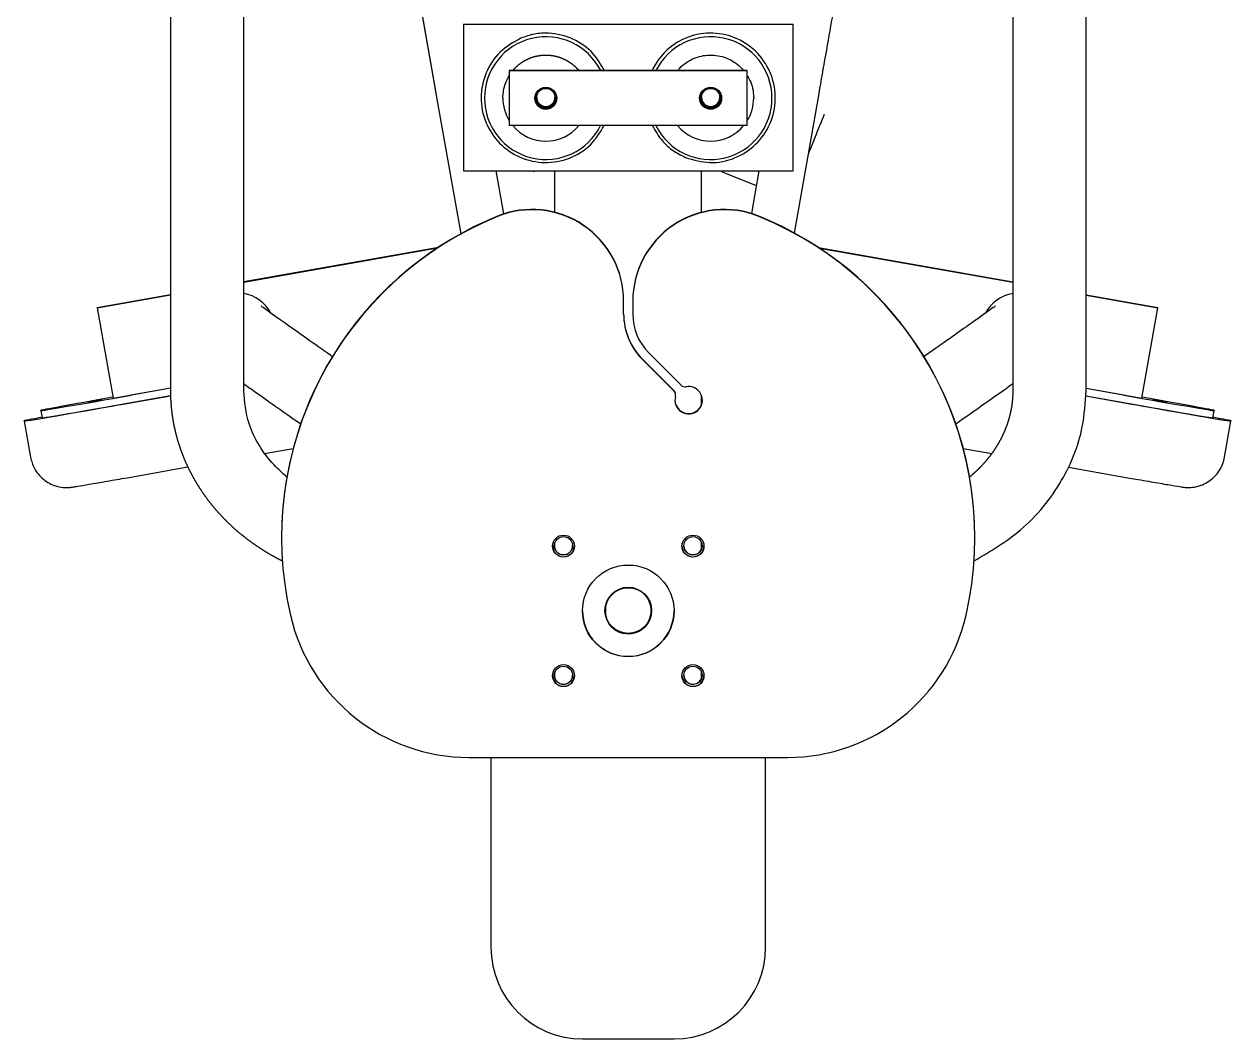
# Model space of a CAD drawing. Header units: millimetres. Extents: x -396 to 32754, y 354 to 22128.
# Drawn here: x 16641 to 17300, y 1093 to 1647 of the extents above; entities that cross this region are included whole.
import ezdxf

# ---------------------------------------------------------------- set-up
doc = ezdxf.new("R2010")
doc.units = ezdxf.units.MM
doc.layers.add('equipments', color=250, linetype='Continuous')
doc.layers.add('furniture', color=26, linetype='Continuous')

# ---------------------------------------------------------------- blocks, each defined once
blk = doc.blocks.new('Fit19')
at = {"layer": 'equipments'}
for p, q in [((-250, 1080), (-250, 353.88)), ((-210, 353.88), (-210, 1080)), ((210, 1080), (210, 353.88)), ((250, 353.88), (250, 1080)), ((-90, 554), (-90, 553.93)), ((-90, 554), (90, 554)), ((-90, 553.93), (-90, 473.93)), ((-90, 553.93), (90, 553.93)), ((90, 553.93), (90, 554)), ((90, 473.93), (90, 553.93)), ((-65, 528.61), (-65, 528.58)), ((65, 528.61), (-65, 528.61)), ((-65, 528.58), (-65, 498.58)), ((65, 528.58), (-65, 528.58)), ((65, 528.58), (65, 528.61)), ((65, 498.58), (65, 528.58)), ((-105.01, 516.13), (-91.5, 439.53)), ((90.77, 439.93), (104.2, 516.13)), ((65, 498.58), (-65, 498.58)), ((-90, 473.93), (90, 473.93)), ((-68.02, 450.37), (-72.18, 473.93)), ((-51.55, 473.93), (-51.34, 473.41)), ((-40, 451.25), (-40, 473.93)), ((40, 451.25), (40, 473.93)), ((51.34, 473.41), (51.55, 473.93)), ((51.34, 473.41), (69.88, 465.91)), ((71.37, 473.93), (67.26, 450.61)), ((-210, 413.46), (-103.66, 432.21)), ((-210, 413.21), (-104.16, 431.88)), ((103.95, 432.01), (210, 413.31)), ((104.45, 431.68), (210, 413.07)), ((-290.02, 399.35), (-250, 406.4)), ((-290.02, 399.11), (-250, 406.16)), ((-2.5, 402.67), (-2.5, 402.84)), ((-2.5, 395.68), (-2.5, 402.67)), ((2.5, 402.84), (2.5, 402.67)), ((2.5, 402.67), (2.5, 395.68)), ((250, 406.26), (289.21, 399.35)), ((250, 406.02), (289.21, 399.11)), ((-290.02, 399.35), (-290.02, 399.11)), ((-290.02, 399.11), (-281.33, 349.87)), ((280.53, 349.87), (289.21, 399.11)), ((289.21, 399.11), (289.21, 399.35)), ((7.75, 371.1), (25.02, 353.83)), ((25.02, 353.66), (7.75, 370.93)), ((11.29, 374.46), (28.89, 356.87)), ((-281.33, 349.87), (-250, 355.39)), ((-249.96, 351.09), (-280.64, 345.68)), ((-250, 355.2), (-271.49, 351.41)), ((-270.79, 347.47), (-249.96, 351.14)), ((25.9, 351.54), (25.9, 351.71)), ((40, 346.15), (40, 351.37)), ((279.83, 345.68), (249.95, 350.95)), ((249.96, 351), (269.99, 347.47)), ((250, 355.25), (280.53, 349.87)), ((270.68, 351.41), (250, 355.05)), ((-320.73, 342.97), (-320.73, 343.11)), ((-320.73, 342.97), (-320.03, 339.03)), ((319.23, 339.03), (319.92, 342.97)), ((319.92, 343.11), (319.92, 342.97)), ((-329.88, 337.24), (-329.88, 337.49)), ((-329.88, 337.24), (-326.41, 317.55)), ((325.6, 317.55), (329.08, 337.24)), ((329.08, 337.49), (329.08, 337.24)), ((-198.55, 319.64), (-182.94, 322.39)), ((182.98, 322.24), (198.46, 319.51)), ((-273.69, 306.39), (-240.49, 312.24)), ((240.43, 312.11), (272.89, 306.39)), ((-189.27, 273.85), (-189.27, 273.68)), ((-40, 267.42), (-40, 271.05)), ((40, 267.42), (40, 271.05)), ((189.27, 273.68), (189.27, 273.85)), ((-11.82, 238.53), (-11.82, 238.41)), ((-12.48, 234.39), (-12.48, 233.82)), ((12.47, 233.82), (12.47, 235.01)), ((-4, 221.82), (-4, 222.01)), ((4, 222.01), (4, 221.82)), ((-40, 196.72), (-40, 200.34)), ((40, 196.72), (40, 200.34)), ((-87, 153.68), (87, 153.68)), ((-75, 153.68), (-75, 50)), ((75, 50), (75, 153.68)), ((-25, 0), (25, 0))]:
    blk.add_line(p, q, dxfattribs=at)
for centre, start, end in [((25, 300), 72.07228, 72.54241), ((-25, 50), 180.00001, 270.00001), ((25, 50), 270.00001, 0.00001)]:
    blk.add_arc(centre, 50, start, end, dxfattribs=at)
for centre, major_axis, ratio, start_param, end_param in [((-45, 513.62), (33.5, 0), 0.999988, 0.463774, 3.141593), ((45, 513.62), (-33.5, 0), 0.999988, 0.465556, 5.819411), ((-45, 513.62), (33.5, 0), 0.999988, 3.141593, 5.81763), ((-45, 513.67), (23.5, 0), 0.999988, -3.140767, -2.588804), ((-45, 513.61), (-6, 0), 0.999988, 0.002021, 3.139572), ((-45, 513.93), (-5.5, 0), 0.999988, 0.029101, 1.570796), ((-45, 513.81), (5.5, 0), 0.999988, -3.123516, -0.018076), ((-45, 513.73), (-5.5, 0), 0.999988, 0.011022, 3.130571), ((-45, 514), (-5, 0), 0.999988, 0.007274, 3.134318), ((-45, 513.93), (-5.5, 0), 0.999988, 1.570796, 3.112492), ((45, 513.61), (-6, 0), 0.999988, 0.002021, 3.139572), ((45, 513.93), (-5.5, 0), 0.999988, 0.029101, 1.570796), ((45, 513.81), (5.5, 0), 0.999988, -3.123516, -1.570796), ((45, 513.73), (-5.5, 0), 0.999988, 0.011022, 1.570796), ((45, 514), (-5, 0), 0.999988, 0.007274, 3.134318), ((45, 513.93), (-5.5, 0), 0.999988, 1.570796, 3.112492), ((45, 513.81), (5.5, 0), 0.999988, -1.570796, -0.018076), ((45, 513.73), (-5.5, 0), 0.999988, 1.570796, 3.130571), ((45, 513.67), (-23.5, 0), 0.999988, 2.588804, 3.140767), ((-45, 513.67), (23.5, 0), 0.999988, -2.444473, -0.69712), ((45, 513.67), (-23.5, 0), 0.999988, 0.69712, 2.444473), ((-52.5, 402.84), (-50, 0), 0.999988, -3.141593, -1.184276), ((-52.5, 402.67), (50, 0), 0.999988, 0, 1.957317), ((52.5, 402.84), (-50, 0), 0.999988, -1.957317, 0), ((52.5, 402.67), (50, 0), 0.999988, 1.184276, 3.141593), ((0, 273.68), (-189.27, 0), 0.999988, -1.184276, 0.225959), ((0, 273.85), (-189.27, 0), 0.999988, -1.184276, 0), ((0, 273.85), (-189.27, 0), 0.999988, 3.141593, 4.325869), ((0, 273.68), (-189.27, 0), 0.999988, 2.915633, 4.325869), ((-212.98, 387.16), (-20, 0), 0.999988, -2.66993, -1.72033), ((212.98, 387.16), (-20, 0), 0.999988, -1.421263, -0.471663), ((32.5, 395.85), (-35, 0), 0.999988, 0, 0.785398), ((32.5, 395.68), (35, 0), 0.999988, -3.141593, -2.356194), ((32.5, 395.68), (-30, 0), 0.999988, 0, 0.785398), ((33, 348.68), (7.5, 0), 0.999988, 2.865504, 8.044941), ((31.01, 358.99), (3, 0), 0.999988, -2.356194, -1.379837), ((-271.49, 351.65), (-49.24, -8.68), 0.004776, -0.000842, 1.569954), ((-271.49, 351.8), (-49.24, -8.68), 0.004776, -1.368751, -0.000842), ((22.9, 351.71), (-3, 0), 0.999988, -3.141593, -2.356194), ((22.9, 351.54), (3, 0), 0.999988, -0.276088, 0.785398), ((270.68, 351.65), (49.24, -8.68), 0.004776, -1.569954, 0.000842), ((270.68, 351.8), (49.24, -8.68), 0.004776, 0.000842, 1.368751), ((-280.64, 345.93), (-49.24, -8.68), 0.004776, -0.000842, 1.569954), ((-270.79, 347.71), (-49.24, -8.68), 0.004776, 0, 1.569954), ((-291.18, 348.42), (-3.94, -0.69), 0.004776, 1.597874, 7.881059), ((-291.18, 348.08), (-3.94, -0.69), 0.004776, 1.597874, 7.881059), ((33, 348.85), (-7.5, 0), 0.999988, 0.011316, 3.130277), ((269.99, 347.71), (49.24, -8.68), 0.004776, -1.569954, 0), ((279.83, 345.93), (49.24, -8.68), 0.004776, -1.569954, 0.000842), ((290.38, 348.42), (3.94, -0.69), 0.004776, 1.543719, 7.826904), ((290.38, 348.08), (3.94, -0.69), 0.004776, 1.543719, 7.826904), ((-280.64, 346.17), (-49.24, -8.68), 0.004776, -0.642378, -0.000842), ((279.83, 346.17), (49.24, -8.68), 0.004776, 0.000842, 0.642378), ((-35.35, 269.2), (-6, 0), 0.999988, 0.014145, 3.127448), ((-35.36, 269.28), (-5, 0), 0.999988, 0.007274, 3.134318), ((35.35, 269.2), (-6, 0), 0.999988, 0.014145, 1.570796), ((35.36, 269.28), (-5, 0), 0.999988, 0.007274, 2.356194), ((35.35, 269.2), (-6, 0), 0.999988, 1.570796, 3.127448), ((35.36, 269.28), (-5, 0), 0.999988, 2.356194, 3.134318), ((0, 234.38), (12.52, 0), 0.999988, 2.720912, 3.254161), ((0, 234.38), (12.52, 0), 0.999988, -0.112569, 0.420681), ((-87, 253.68), (-100, 0), 0.999988, 0.225959, 1.570796), ((0, 233.85), (-25, 0), 0.999988, 0.003395, 3.138198), ((0, 233.92), (-12.75, 0), 0.999988, 0.002853, 2.356194), ((0, 234.67), (-12.52, 0), 0.999988, 0.011616, 0.092956), ((0, 233.92), (-12.75, 0), 0.999988, 2.356194, 3.13874), ((0, 235.01), (-12.47, 0), 0.999988, 3.141593, 3.195019), ((0, 234.67), (-12.52, 0), 0.999988, 3.048637, 3.129977), ((87, 253.68), (-100, 0), 0.999988, 1.570796, 2.915633), ((-35.35, 198.5), (-6, 0), 0.999988, 0.014145, 3.127448), ((-35.36, 198.57), (-5, 0), 0.999988, 0.007274, 3.134318), ((35.35, 198.5), (-6, 0), 0.999988, 0.014145, 3.127448), ((35.36, 198.57), (-5, 0), 0.999988, 0.007274, 0.785398), ((35.36, 198.57), (-5, 0), 0.999988, 0.785398, 3.134318)]:
    blk.add_ellipse(centre, major_axis=major_axis, ratio=ratio, start_param=start_param, end_param=end_param, dxfattribs=at)
for centre, major_axis in [((-45, 513.58), (6, 0)), ((-45, 513.61), (5.5, 0)), ((-45, 513.93), (5, 0)), ((45, 513.58), (6, 0)), ((45, 513.61), (5.5, 0)), ((45, 513.93), (5, 0)), ((-35.35, 269.03), (6, 0)), ((-35.36, 269.2), (5, 0)), ((35.35, 269.03), (6, 0)), ((35.36, 269.2), (5, 0)), ((0, 233.68), (25, 0)), ((0, 233.85), (12.75, 0)), ((0, 233.82), (12.47, 0)), ((-35.35, 198.33), (6, 0)), ((35.35, 198.33), (6, 0)), ((-35.36, 198.49), (5, 0)), ((35.36, 198.49), (5, 0))]:
    blk.add_ellipse(centre, major_axis=major_axis, ratio=0.999988, dxfattribs=at)
for points, knots in [([(-115.73, 577.2), (-115.72, 577.17), (-115.71, 577.11), (-115.7, 577.01), (-115.68, 576.9), (-115.66, 576.79), (-115.64, 576.67), (-115.62, 576.54), (-115.59, 576.41), (-115.57, 576.28), (-115.55, 576.14), (-115.52, 576), (-115.5, 575.86), (-115.47, 575.71), (-115.45, 575.56), (-115.42, 575.4), (-115.39, 575.25), (-115.36, 575.09), (-115.34, 574.92), (-115.31, 574.76), (-115.28, 574.59), (-115.25, 574.42), (-115.22, 574.25), (-115.19, 574.07), (-115.16, 573.89), (-115.13, 573.71), (-115.09, 573.53), (-115.06, 573.35), (-115.03, 573.16), (-115, 572.97), (-114.96, 572.79), (-114.93, 572.6), (-114.9, 572.41), (-114.86, 572.21), (-114.83, 572.02), (-114.8, 571.83), (-114.76, 571.63), (-114.73, 571.44), (-114.69, 571.24), (-114.66, 571.04), (-114.63, 570.85), (-114.59, 570.65), (-114.56, 570.45), (-114.52, 570.26), (-114.49, 570.06), (-114.45, 569.87), (-114.42, 569.67), (-114.39, 569.47), (-114.35, 569.28), (-114.32, 569.09), (-114.28, 568.89), (-114.25, 568.7), (-114.22, 568.51), (-114.18, 568.32), (-114.15, 568.13), (-114.12, 567.95), (-114.09, 567.76), (-114.05, 567.58), (-114.02, 567.39), (-113.99, 567.21), (-113.96, 567.03), (-113.93, 566.85), (-113.9, 566.67), (-113.86, 566.49), (-113.83, 566.3), (-113.8, 566.12), (-113.77, 565.93), (-113.73, 565.74), (-113.7, 565.56), (-113.67, 565.36), (-113.63, 565.17), (-113.6, 564.98), (-113.56, 564.79), (-113.53, 564.59), (-113.5, 564.39), (-113.46, 564.2), (-113.43, 564), (-113.39, 563.8), (-113.36, 563.6), (-113.32, 563.39), (-113.28, 563.19), (-113.25, 562.98), (-113.21, 562.78), (-113.18, 562.57), (-113.14, 562.36), (-113.1, 562.15), (-113.07, 561.94), (-113.03, 561.73), (-112.99, 561.51), (-112.95, 561.3), (-112.92, 561.08), (-112.88, 560.87), (-112.84, 560.65), (-112.8, 560.43), (-112.76, 560.21), (-112.72, 559.99), (-112.68, 559.77), (-112.65, 559.54), (-112.61, 559.32), (-112.57, 559.09), (-112.53, 558.87), (-112.49, 558.64), (-112.45, 558.41), (-112.41, 558.18), (-112.37, 557.95), (-112.32, 557.72), (-112.28, 557.48), (-112.24, 557.25), (-112.2, 557.01), (-112.16, 556.77), (-112.12, 556.54), (-112.08, 556.3), (-112.03, 556.06), (-111.99, 555.82), (-111.95, 555.58), (-111.91, 555.33), (-111.86, 555.09), (-111.82, 554.84), (-111.78, 554.6), (-111.73, 554.35), (-111.69, 554.1), (-111.65, 553.85), (-111.6, 553.6), (-111.56, 553.35), (-111.51, 553.1), (-111.47, 552.85), (-111.42, 552.59), (-111.38, 552.34), (-111.34, 552.08), (-111.29, 551.82), (-111.24, 551.57), (-111.2, 551.31), (-111.15, 551.05), (-111.11, 550.79), (-111.06, 550.52), (-111.02, 550.26), (-110.97, 550), (-110.92, 549.73), (-110.88, 549.47), (-110.83, 549.2), (-110.78, 548.93), (-110.73, 548.67), (-110.69, 548.4), (-110.64, 548.13), (-110.59, 547.86), (-110.55, 547.59), (-110.5, 547.32), (-110.45, 547.04), (-110.4, 546.77), (-110.35, 546.5), (-110.3, 546.22), (-110.26, 545.95), (-110.21, 545.67), (-110.16, 545.39), (-110.11, 545.11), (-110.06, 544.84), (-110.01, 544.56), (-109.96, 544.28), (-109.91, 544), (-109.86, 543.72), (-109.81, 543.43), (-109.77, 543.15), (-109.72, 542.87), (-109.67, 542.59), (-109.62, 542.3), (-109.57, 542.02), (-109.52, 541.73), (-109.46, 541.44), (-109.41, 541.16), (-109.36, 540.87), (-109.31, 540.58), (-109.26, 540.29), (-109.21, 540), (-109.16, 539.71), (-109.11, 539.42), (-109.06, 539.13), (-109.01, 538.84), (-108.95, 538.55), (-108.9, 538.25), (-108.85, 537.96), (-108.8, 537.67), (-108.75, 537.37), (-108.7, 537.08), (-108.64, 536.78), (-108.59, 536.48), (-108.54, 536.19), (-108.49, 535.89), (-108.43, 535.59), (-108.38, 535.29), (-108.33, 534.99), (-108.28, 534.69), (-108.22, 534.39), (-108.17, 534.09), (-108.12, 533.79), (-108.07, 533.49), (-108.01, 533.19), (-107.96, 532.89), (-107.91, 532.58), (-107.85, 532.28), (-107.8, 531.98), (-107.74, 531.67), (-107.69, 531.37), (-107.64, 531.06), (-107.58, 530.76), (-107.53, 530.45), (-107.48, 530.15), (-107.42, 529.84), (-107.37, 529.53), (-107.31, 529.22), (-107.26, 528.92), (-107.2, 528.61), (-107.15, 528.3), (-107.1, 527.99), (-107.04, 527.68), (-106.99, 527.37), (-106.93, 527.06), (-106.88, 526.75), (-106.82, 526.44), (-106.77, 526.13), (-106.71, 525.82), (-106.66, 525.51), (-106.6, 525.2), (-106.55, 524.88), (-106.49, 524.57), (-106.44, 524.26), (-106.38, 523.95), (-106.33, 523.64), (-106.27, 523.33), (-106.22, 523.01), (-106.16, 522.7), (-106.11, 522.39), (-106.05, 522.08), (-106, 521.76), (-105.94, 521.45), (-105.89, 521.14), (-105.83, 520.83), (-105.78, 520.51), (-105.72, 520.2), (-105.67, 519.89), (-105.61, 519.57), (-105.56, 519.26), (-105.5, 518.95), (-105.45, 518.63), (-105.39, 518.32), (-105.34, 518.01), (-105.28, 517.69), (-105.23, 517.38), (-105.17, 517.07), (-105.12, 516.75), (-105.06, 516.44), (-105.02, 516.23), (-105.01, 516.13)], [0, 0, 0, 0, 0.541875, 1.098049, 1.668299, 2.252415, 2.841828, 3.426547, 4.00657, 4.581916, 5.152597, 5.718628, 6.280019, 6.83678, 7.388917, 7.936437, 8.479343, 9.017636, 9.551317, 10.080384, 10.604833, 11.124658, 11.639853, 12.150408, 12.656312, 13.157553, 13.654117, 14.145987, 14.633146, 15.115575, 15.593253, 16.066156, 16.534261, 16.997542, 17.455972, 17.909521, 18.35816, 18.801856, 19.240575, 19.674283, 20.102944, 20.52652, 20.944971, 21.358257, 21.766336, 22.169164, 22.566698, 22.958891, 23.345697, 23.727066, 24.102949, 24.473295, 24.838053, 25.197169, 25.550589, 25.898257, 26.240116, 26.57611, 26.906179, 27.230264, 27.550657, 27.870929, 28.19112, 28.511231, 28.831266, 29.151226, 29.471114, 29.790932, 30.110682, 30.430367, 30.749988, 31.069548, 31.389049, 31.708494, 32.027883, 32.34722, 32.666507, 32.985746, 33.304938, 33.624087, 33.943194, 34.262261, 34.581291, 34.900285, 35.219246, 35.538175, 35.857076, 36.17595, 36.494798, 36.813624, 37.132429, 37.451215, 37.769985, 38.08874, 38.407483, 38.726215, 39.044939, 39.363657, 39.68237, 40.001082, 40.319793, 40.638506, 40.957224, 41.275947, 41.594679, 41.913421, 42.232175, 42.550944, 42.86973, 43.188534, 43.507358, 43.826206, 44.145078, 44.463977, 44.782906, 45.101865, 45.420858, 45.739886, 46.058952, 46.378058, 46.697205, 47.016396, 47.335634, 47.654919, 47.974256, 48.293644, 48.613088, 48.932588, 49.252148, 49.571769, 49.891453, 50.211204, 50.531022, 50.850911, 51.170872, 51.490909, 51.811001, 52.131031, 52.45098, 52.770851, 53.090646, 53.410368, 53.730018, 54.049598, 54.369112, 54.688561, 55.007947, 55.327272, 55.646539, 55.96575, 56.284907, 56.604012, 56.923067, 57.242074, 57.561036, 57.879955, 58.198831, 58.517669, 58.836469, 59.155234, 59.473967, 59.792668, 60.11134, 60.429985, 60.748605, 61.067203, 61.38578, 61.704338, 62.022879, 62.341406, 62.65992, 62.978424, 63.296919, 63.615408, 63.933892, 64.252373, 64.570854, 64.889337, 65.207823, 65.526315, 65.844815, 66.163324, 66.481845, 66.80038, 67.118931, 67.437499, 67.756088, 68.074698, 68.393332, 68.711992, 69.030681, 69.349399, 69.66815, 69.986934, 70.305756, 70.624615, 70.943516, 71.262458, 71.581446, 71.90048, 72.219563, 72.538698, 72.857885, 73.177128, 73.496428, 73.815788, 74.13521, 74.454695, 74.774247, 75.093867, 75.413558, 75.733322, 76.053158, 76.372967, 76.692696, 77.012345, 77.331919, 77.651417, 77.970844, 78.290201, 78.609491, 78.928714, 79.247875, 79.566974, 79.886014, 80.204998, 80.523926, 80.842802, 81.161628, 81.480404, 81.799135, 82.117821, 82.436465, 82.755068, 83.073634, 83.392163, 83.710658, 84.02912, 84.347552, 84.665955, 84.984332, 85.302683, 85.621012, 85.939317, 86.257602, 86.575867, 86.894111, 87.212334, 87.530531, 87.848642, 88.166812, 88.166812, 88.166812, 88.166812]), ([(104.2, 516.13), (105.45, 523.23), (108.11, 538.31), (111.65, 558.46), (114.07, 572.27), (114.67, 575.74), (114.93, 577.2)], [0, 0, 0, 0, 21.492652, 45.68768, 69.89385, 87.694233, 87.694233, 87.694233, 87.694233]), ([(-12.96, 528.61), (-14.83, 531.82), (-19, 539), (-29.86, 546.63), (-41.48, 549.44), (-51.32, 548.87), (-56.23, 547.17), (-58.69, 546.31)], [0, 0, 0, 0, 11.053639, 24.738146, 38.408229, 46.184752, 53.958512, 53.958512, 53.958512, 53.958512]), ([(31.31, 481.22), (35.74, 479.92), (44.59, 477.33), (58.47, 480.21), (70.18, 487.74), (78.17, 499.26), (81.2, 512.93), (78.81, 526.74), (71.34, 538.62), (59.91, 546.77), (46.26, 549.96), (32.43, 547.72), (20.5, 540.44), (14.93, 532.83), (12.99, 528.66), (12.96, 528.61)], [0, 0, 0, 0, 13.667955, 27.320106, 40.963909, 54.612244, 68.275334, 81.954929, 95.643376, 109.327904, 122.997896, 136.651143, 150.295214, 163.942392, 164.114776, 164.114776, 164.114776, 164.114776]), ([(-58.69, 546.31), (-62.71, 544.06), (-70.74, 539.55), (-78.4, 527.63), (-81.22, 513.98), (-78.57, 500.19), (-70.89, 488.45), (-59.33, 480.51), (-45.61, 477.55), (-31.89, 480.06), (-20.06, 487.3), (-15.39, 494.9), (-13.12, 498.58)], [0, 0, 0, 0, 13.643076, 27.291722, 40.955533, 54.635714, 68.324229, 82.008226, 95.677347, 109.329821, 122.973492, 135.803534, 135.803534, 135.803534, 135.803534]), ([(-63.11, 528.61), (-63.07, 528.65), (-63, 528.73), (-62.9, 528.86), (-62.79, 528.99), (-62.68, 529.11), (-62.57, 529.24), (-62.46, 529.36), (-62.35, 529.49), (-62.23, 529.61), (-62.12, 529.73), (-62.01, 529.85), (-61.89, 529.97), (-61.77, 530.09), (-61.66, 530.21), (-61.54, 530.32), (-61.42, 530.44), (-61.3, 530.56), (-61.18, 530.67), (-61.06, 530.79), (-60.94, 530.9), (-60.82, 531.01), (-60.69, 531.12), (-60.57, 531.23), (-60.44, 531.34), (-60.32, 531.45), (-60.19, 531.56), (-60.06, 531.67), (-59.94, 531.77), (-59.81, 531.88), (-59.68, 531.98), (-59.55, 532.09), (-59.42, 532.19), (-59.29, 532.29), (-59.15, 532.39), (-59.02, 532.49), (-58.89, 532.59), (-58.75, 532.69), (-58.62, 532.78), (-58.48, 532.88), (-58.34, 532.98), (-58.21, 533.07), (-58.07, 533.16), (-57.93, 533.25), (-57.79, 533.35), (-57.65, 533.44), (-57.51, 533.52), (-57.37, 533.61), (-57.23, 533.7), (-57.08, 533.79), (-56.94, 533.87), (-56.8, 533.95), (-56.65, 534.04), (-56.51, 534.12), (-56.36, 534.2), (-56.22, 534.28), (-56.07, 534.36), (-55.93, 534.44), (-55.78, 534.51), (-55.63, 534.59), (-55.48, 534.66), (-55.33, 534.74), (-55.18, 534.81), (-55.03, 534.88), (-54.88, 534.95), (-54.73, 535.02), (-54.58, 535.09), (-54.43, 535.16), (-54.27, 535.22), (-54.12, 535.29), (-53.97, 535.35), (-53.81, 535.42), (-53.66, 535.48), (-53.5, 535.54), (-53.35, 535.6), (-53.19, 535.66), (-53.04, 535.71), (-52.88, 535.77), (-52.72, 535.83), (-52.57, 535.88), (-52.41, 535.93), (-52.25, 535.98), (-52.09, 536.03), (-51.94, 536.08), (-51.78, 536.13), (-51.62, 536.18), (-51.46, 536.23), (-51.3, 536.27), (-51.14, 536.31), (-50.98, 536.36), (-50.82, 536.4), (-50.66, 536.44), (-50.5, 536.48), (-50.34, 536.52), (-50.17, 536.55), (-50.01, 536.59), (-49.85, 536.62), (-49.69, 536.66), (-49.52, 536.69), (-49.36, 536.72), (-49.2, 536.75), (-49.04, 536.78), (-48.87, 536.81), (-48.71, 536.84), (-48.55, 536.86), (-48.38, 536.89), (-48.22, 536.91), (-48.05, 536.93), (-47.89, 536.95), (-47.72, 536.97), (-47.56, 536.99), (-47.39, 537.01), (-47.23, 537.02), (-47.06, 537.04), (-46.9, 537.05), (-46.73, 537.07), (-46.57, 537.08), (-46.4, 537.09), (-46.24, 537.1), (-46.07, 537.11), (-45.9, 537.11), (-45.74, 537.12), (-45.57, 537.12), (-45.41, 537.13), (-45.24, 537.13), (-45.07, 537.13), (-44.91, 537.13), (-44.74, 537.13), (-44.57, 537.13), (-44.41, 537.12), (-44.24, 537.12), (-44.07, 537.11), (-43.91, 537.11), (-43.74, 537.1), (-43.58, 537.09), (-43.41, 537.08), (-43.25, 537.07), (-43.08, 537.05), (-42.91, 537.04), (-42.75, 537.02), (-42.58, 537.01), (-42.42, 536.99), (-42.25, 536.97), (-42.09, 536.95), (-41.93, 536.93), (-41.76, 536.91), (-41.6, 536.88), (-41.43, 536.86), (-41.27, 536.83), (-41.11, 536.81), (-40.94, 536.78), (-40.78, 536.75), (-40.62, 536.72), (-40.45, 536.69), (-40.29, 536.65), (-40.13, 536.62), (-39.97, 536.59), (-39.81, 536.55), (-39.64, 536.51), (-39.48, 536.47), (-39.32, 536.43), (-39.16, 536.39), (-39, 536.35), (-38.84, 536.31), (-38.68, 536.27), (-38.52, 536.22), (-38.36, 536.17), (-38.2, 536.13), (-38.04, 536.08), (-37.89, 536.03), (-37.73, 535.98), (-37.57, 535.93), (-37.41, 535.87), (-37.26, 535.82), (-37.1, 535.76), (-36.94, 535.71), (-36.79, 535.65), (-36.63, 535.59), (-36.48, 535.53), (-36.32, 535.47), (-36.17, 535.41), (-36.01, 535.34), (-35.86, 535.28), (-35.71, 535.21), (-35.55, 535.15), (-35.4, 535.08), (-35.25, 535.01), (-35.1, 534.94), (-34.95, 534.87), (-34.8, 534.8), (-34.65, 534.73), (-34.5, 534.65), (-34.35, 534.58), (-34.2, 534.5), (-34.06, 534.43), (-33.91, 534.35), (-33.77, 534.27), (-33.62, 534.19), (-33.47, 534.11), (-33.33, 534.03), (-33.19, 533.95), (-33.04, 533.86), (-32.9, 533.78), (-32.76, 533.69), (-32.62, 533.6), (-32.48, 533.52), (-32.34, 533.43), (-32.2, 533.34), (-32.06, 533.25), (-31.92, 533.16), (-31.79, 533.06), (-31.65, 532.97), (-31.51, 532.87), (-31.38, 532.78), (-31.24, 532.68), (-31.11, 532.58), (-30.97, 532.49), (-30.84, 532.39), (-30.71, 532.29), (-30.58, 532.19), (-30.45, 532.08), (-30.32, 531.98), (-30.19, 531.88), (-30.06, 531.77), (-29.93, 531.66), (-29.81, 531.56), (-29.68, 531.45), (-29.55, 531.34), (-29.43, 531.23), (-29.31, 531.12), (-29.18, 531.01), (-29.06, 530.9), (-28.94, 530.78), (-28.82, 530.67), (-28.7, 530.56), (-28.58, 530.44), (-28.46, 530.32), (-28.34, 530.21), (-28.22, 530.09), (-28.11, 529.97), (-27.99, 529.85), (-27.88, 529.73), (-27.76, 529.61), (-27.65, 529.48), (-27.54, 529.36), (-27.43, 529.24), (-27.32, 529.11), (-27.21, 528.99), (-27.1, 528.86), (-27, 528.73), (-26.93, 528.65), (-26.89, 528.61)], [0, 0, 0, 0, 0.166086, 0.332087, 0.498285, 0.664556, 0.830892, 0.99729, 1.163745, 1.330192, 1.496612, 1.663006, 1.829376, 1.995725, 2.162052, 2.328362, 2.494655, 2.660933, 2.827199, 2.993455, 3.159702, 3.325942, 3.492178, 3.658412, 3.824645, 3.99088, 4.157119, 4.323364, 4.489616, 4.655878, 4.822153, 4.988441, 5.154745, 5.321068, 5.487411, 5.653776, 5.820165, 5.986581, 6.153026, 6.319501, 6.485969, 6.652407, 6.818817, 6.9852, 7.15156, 7.317898, 7.484216, 7.650517, 7.816803, 7.983074, 8.149335, 8.315586, 8.481831, 8.64807, 8.814306, 8.98054, 9.146777, 9.313016, 9.47926, 9.645512, 9.811773, 9.978045, 10.144331, 10.310633, 10.476952, 10.643291, 10.809651, 10.976036, 11.142447, 11.308886, 11.475355, 11.64182, 11.808229, 11.974585, 12.14089, 12.307145, 12.473354, 12.639518, 12.80564, 12.971721, 13.137763, 13.30377, 13.469742, 13.635683, 13.801594, 13.967477, 14.133334, 14.299167, 14.464979, 14.630771, 14.796546, 14.962306, 15.128051, 15.293786, 15.459511, 15.625228, 15.790941, 15.956649, 16.122357, 16.288065, 16.453776, 16.619492, 16.785214, 16.950945, 17.116687, 17.282442, 17.448211, 17.613997, 17.779802, 17.945629, 18.111478, 18.277352, 18.443253, 18.609184, 18.775145, 18.94114, 19.107171, 19.273239, 19.439347, 19.605497, 19.77169, 19.93793, 20.104219, 20.270557, 20.436949, 20.603395, 20.769865, 20.936283, 21.102646, 21.268958, 21.43522, 21.601435, 21.767605, 21.933733, 22.099819, 22.265867, 22.431879, 22.597856, 22.763801, 22.929716, 23.095603, 23.261463, 23.4273, 23.593115, 23.75891, 23.924687, 24.090448, 24.256196, 24.421932, 24.587658, 24.753376, 24.919089, 25.084798, 25.250506, 25.416214, 25.581924, 25.747639, 25.913361, 26.07909, 26.244831, 26.410583, 26.57635, 26.742134, 26.907937, 27.07376, 27.239606, 27.405476, 27.571373, 27.7373, 27.903257, 28.069247, 28.235273, 28.401335, 28.567438, 28.733581, 28.899769, 29.066002, 29.232283, 29.398615, 29.564999, 29.731438, 29.897911, 30.064335, 30.230706, 30.397025, 30.563294, 30.729515, 30.895691, 31.061825, 31.227917, 31.39397, 31.559986, 31.725968, 31.891917, 32.057836, 32.223726, 32.38959, 32.55543, 32.721247, 32.887044, 33.052824, 33.218587, 33.384336, 33.550073, 33.7158, 33.881519, 34.047233, 34.212942, 34.378649, 34.544357, 34.710066, 34.87578, 35.041499, 35.207227, 35.372965, 35.538716, 35.70448, 35.870261, 36.03606, 36.201879, 36.36772, 36.533586, 36.699479, 36.8654, 37.031351, 37.197335, 37.363354, 37.52941, 37.695505, 37.861641, 38.02782, 38.194044, 38.360316, 38.526637, 38.69301, 38.859437, 39.025906, 39.192334, 39.358706, 39.525024, 39.691292, 39.85751, 40.023681, 40.189805, 40.355884, 40.521918, 40.687906, 40.853846, 41.01973, 41.185434, 41.351239, 41.351239, 41.351239, 41.351239]), ([(26.89, 528.61), (27.3, 529.08), (29.7, 531.84), (35.4, 535.73), (44.49, 537.73), (53.66, 536.11), (59.82, 532.3), (62.47, 529.32), (63.11, 528.61)], [0, 0, 0, 0, 1.879016, 10.972226, 20.065694, 29.1591, 38.252262, 41.118194, 41.118194, 41.118194, 41.118194]), ([(-68.5, 513.63), (-68.25, 516.38), (-67.86, 520.74), (-65.77, 524.56), (-65, 525.97)], [0, 0, 0, 0, 8.151435, 12.940503, 12.940503, 12.940503, 12.940503]), ([(65, 525.97), (65.5, 525.09), (67.48, 521.57), (68.45, 517.2), (68.5, 513.9), (68.5, 513.63)], [0, 0, 0, 0, 3.03463, 12.127745, 12.930208, 12.930208, 12.930208, 12.930208]), ([(98.36, 483), (99.01, 484.6), (100.64, 488.64), (103.79, 496.45), (106.2, 502.41), (107.16, 504.78)], [0, 0, 0, 0, 7.575493, 19.183982, 26.864929, 26.864929, 26.864929, 26.864929]), ([(13.12, 498.58), (14.82, 495.67), (17.84, 490.51), (24.32, 484.72), (28.98, 482.39), (31.31, 481.22)], [0, 0, 0, 0, 10.058348, 17.845455, 25.645118, 25.645118, 25.645118, 25.645118]), ([(-161.54, 372.48), (-161.85, 372.69), (-171.17, 379.25), (-187.35, 390.67), (-198.1, 398.32), (-200.45, 400.07), (-200.49, 400.1), (-200.49, 400.1)], [0, 0, 0, 0, 1.317619, 39.907943, 78.254937, 93.08551, 93.516587, 93.516587, 93.516587, 93.516587]), ([(200.49, 400.1), (200.48, 400.09), (200.42, 400.05), (198.66, 398.74), (189.97, 392.53), (174.59, 381.66), (163.66, 373.97), (161.54, 372.48)], [0, 0, 0, 0, 0.455138, 12.196453, 45.738753, 84.039892, 93.22911, 93.22911, 93.22911, 93.22911]), ([(-210, 357.72), (-208.23, 356.46), (-200.12, 350.72), (-188.71, 342.68), (-179.03, 335.88), (-178.86, 335.75)], [0, 0, 0, 0, 10.849643, 49.755486, 50.472562, 50.472562, 50.472562, 50.472562]), ([(178.86, 335.75), (184.33, 339.6), (196.44, 348.13), (205.2, 354.32), (210, 357.72)], [0, 0, 0, 0, 22.848238, 50.587551, 50.587551, 50.587551, 50.587551]), ([(-250, 353.88), (-250, 353.73), (-250, 353.42), (-249.99, 352.96), (-249.99, 352.51), (-249.98, 352.05), (-249.97, 351.59), (-249.96, 351.14), (-249.95, 350.68), (-249.93, 350.22), (-249.91, 349.77), (-249.89, 349.31), (-249.87, 348.85), (-249.84, 348.4), (-249.81, 347.94), (-249.78, 347.48), (-249.75, 347.03), (-249.72, 346.57), (-249.68, 346.11), (-249.64, 345.66), (-249.6, 345.2), (-249.56, 344.75), (-249.51, 344.29), (-249.47, 343.84), (-249.42, 343.38), (-249.37, 342.93), (-249.31, 342.47), (-249.26, 342.02), (-249.2, 341.56), (-249.14, 341.11), (-249.08, 340.65), (-249.01, 340.2), (-248.94, 339.74), (-248.87, 339.29), (-248.8, 338.84), (-248.73, 338.38), (-248.65, 337.93), (-248.58, 337.48), (-248.5, 337.03), (-248.41, 336.57), (-248.33, 336.12), (-248.24, 335.67), (-248.15, 335.22), (-248.06, 334.77), (-247.97, 334.32), (-247.87, 333.87), (-247.78, 333.42), (-247.68, 332.97), (-247.57, 332.52), (-247.47, 332.07), (-247.36, 331.63), (-247.26, 331.18), (-247.15, 330.73), (-247.03, 330.29), (-246.92, 329.84), (-246.8, 329.4), (-246.68, 328.95), (-246.56, 328.51), (-246.44, 328.06), (-246.31, 327.62), (-246.19, 327.18), (-246.06, 326.74), (-245.93, 326.3), (-245.79, 325.86), (-245.66, 325.42), (-245.52, 324.98), (-245.38, 324.54), (-245.24, 324.1), (-245.09, 323.66), (-244.95, 323.23), (-244.8, 322.79), (-244.65, 322.35), (-244.5, 321.92), (-244.34, 321.48), (-244.18, 321.05), (-244.03, 320.62), (-243.87, 320.18), (-243.7, 319.75), (-243.54, 319.32), (-243.37, 318.89), (-243.2, 318.46), (-243.03, 318.03), (-242.86, 317.6), (-242.68, 317.17), (-242.51, 316.75), (-242.33, 316.32), (-242.15, 315.9), (-241.96, 315.47), (-241.78, 315.05), (-241.59, 314.62), (-241.4, 314.2), (-241.21, 313.78), (-241.02, 313.36), (-240.82, 312.94), (-240.62, 312.52), (-240.42, 312.1), (-240.22, 311.68), (-240.02, 311.26), (-239.81, 310.84), (-239.61, 310.43), (-239.4, 310.01), (-239.19, 309.6), (-238.97, 309.18), (-238.76, 308.77), (-238.54, 308.36), (-238.32, 307.95), (-238.1, 307.54), (-237.88, 307.13), (-237.65, 306.72), (-237.42, 306.31), (-237.19, 305.9), (-236.96, 305.5), (-236.73, 305.09), (-236.49, 304.69), (-236.26, 304.28), (-236.02, 303.88), (-235.78, 303.48), (-235.54, 303.08), (-235.29, 302.68), (-235.05, 302.28), (-234.8, 301.89), (-234.55, 301.49), (-234.3, 301.09), (-234.04, 300.7), (-233.79, 300.31), (-233.53, 299.92), (-233.27, 299.53), (-233.01, 299.14), (-232.75, 298.75), (-232.48, 298.36), (-232.22, 297.97), (-231.95, 297.59), (-231.68, 297.2), (-231.41, 296.82), (-231.13, 296.44), (-230.86, 296.06), (-230.58, 295.68), (-230.3, 295.3), (-230.02, 294.92), (-229.74, 294.54), (-229.46, 294.17), (-229.17, 293.79), (-228.88, 293.42), (-228.59, 293.05), (-228.3, 292.68), (-228.01, 292.31), (-227.72, 291.94), (-227.42, 291.57), (-227.12, 291.21), (-226.82, 290.84), (-226.52, 290.48), (-226.22, 290.12), (-225.91, 289.75), (-225.61, 289.39), (-225.3, 289.04), (-224.99, 288.68), (-224.68, 288.32), (-224.37, 287.97), (-224.05, 287.61), (-223.74, 287.26), (-223.42, 286.91), (-223.1, 286.56), (-222.78, 286.21), (-222.45, 285.86), (-222.13, 285.51), (-221.8, 285.17), (-221.48, 284.82), (-221.15, 284.48), (-220.81, 284.14), (-220.48, 283.8), (-220.15, 283.46), (-219.81, 283.12), (-219.47, 282.78), (-219.14, 282.45), (-218.79, 282.11), (-218.45, 281.78), (-218.11, 281.45), (-217.76, 281.12), (-217.42, 280.79), (-217.07, 280.46), (-216.72, 280.14), (-216.37, 279.81), (-216.01, 279.49), (-215.66, 279.16), (-215.3, 278.84), (-214.94, 278.52), (-214.58, 278.21), (-214.22, 277.89), (-213.86, 277.57), (-213.5, 277.26), (-213.13, 276.95), (-212.76, 276.63), (-212.4, 276.32), (-212.03, 276.01), (-211.65, 275.71), (-211.28, 275.4), (-210.91, 275.1), (-210.53, 274.79), (-210.15, 274.49), (-209.77, 274.19), (-209.39, 273.89), (-209.01, 273.6), (-208.63, 273.3), (-208.25, 273.01), (-207.86, 272.71), (-207.48, 272.42), (-207.09, 272.13), (-206.7, 271.84), (-206.31, 271.56), (-205.92, 271.27), (-205.52, 270.99), (-205.13, 270.71), (-204.73, 270.43), (-204.34, 270.15), (-203.94, 269.87), (-203.54, 269.59), (-203.14, 269.32), (-202.74, 269.05), (-202.34, 268.78), (-201.93, 268.51), (-201.53, 268.24), (-201.12, 267.97), (-200.71, 267.71), (-200.31, 267.44), (-199.9, 267.18), (-199.48, 266.92), (-199.07, 266.66), (-198.66, 266.41), (-198.24, 266.15), (-197.83, 265.9), (-197.41, 265.65), (-196.99, 265.39), (-196.57, 265.15), (-196.15, 264.9), (-195.73, 264.65), (-195.31, 264.41), (-194.89, 264.17), (-194.46, 263.92), (-194.03, 263.68), (-193.61, 263.45), (-193.18, 263.21), (-192.75, 262.98), (-192.32, 262.74), (-191.89, 262.51), (-191.46, 262.28), (-191.02, 262.05), (-190.59, 261.83), (-190.15, 261.6), (-189.72, 261.38), (-189.28, 261.16), (-188.99, 261.01), (-188.84, 260.94)], [0, 0, 0, 0, 0.50236, 1.004682, 1.507031, 2.009383, 2.511741, 3.014105, 3.516476, 4.018856, 4.521249, 5.023655, 5.526079, 6.028521, 6.530986, 7.033476, 7.535993, 8.03854, 8.54112, 9.043737, 9.546392, 10.049089, 10.55183, 11.054619, 11.557459, 12.060351, 12.5633, 13.066307, 13.569377, 14.072512, 14.575714, 15.078987, 15.582334, 16.085758, 16.589262, 17.092847, 17.596519, 18.100279, 18.604131, 19.108077, 19.612121, 20.116251, 20.620324, 21.124306, 21.628199, 22.132006, 22.63573, 23.139375, 23.642942, 24.146435, 24.649857, 25.15321, 25.656498, 26.159723, 26.662888, 27.165996, 27.669049, 28.172051, 28.675004, 29.177911, 29.680775, 30.183598, 30.686383, 31.189134, 31.691851, 32.194539, 32.6972, 33.199837, 33.702452, 34.205047, 34.707627, 35.210193, 35.712747, 36.215293, 36.717833, 37.22037, 37.722906, 38.225444, 38.727986, 39.230536, 39.733095, 40.235666, 40.738252, 41.240855, 41.743478, 42.246123, 42.748794, 43.251491, 43.754219, 44.256979, 44.759774, 45.262607, 45.76548, 46.268395, 46.771355, 47.274363, 47.777421, 48.280531, 48.783697, 49.28692, 49.790203, 50.293548, 50.796958, 51.300436, 51.803984, 52.307604, 52.811299, 53.315072, 53.818924, 54.322859, 54.826879, 55.330986, 55.835133, 56.339194, 56.843165, 57.347048, 57.850847, 58.354563, 58.8582, 59.361759, 59.865244, 60.368656, 60.871999, 61.375274, 61.878485, 62.381633, 62.884721, 63.387751, 63.890726, 64.393648, 64.89652, 65.399343, 65.902121, 66.404855, 66.907548, 67.410202, 67.912819, 68.415402, 68.917952, 69.420473, 69.922966, 70.425434, 70.927878, 71.430301, 71.932706, 72.435093, 72.937467, 73.439827, 73.942178, 74.444521, 74.946857, 75.44919, 75.951521, 76.453853, 76.956187, 77.458526, 77.960871, 78.463226, 78.965591, 79.467969, 79.970362, 80.472772, 80.975201, 81.477651, 81.980124, 82.482623, 82.985149, 83.487704, 83.99029, 84.49291, 84.995564, 85.498257, 86.000988, 86.503761, 87.006577, 87.509439, 88.012347, 88.515305, 89.018315, 89.521378, 90.024496, 90.527671, 91.030905, 91.534201, 92.03756, 92.540985, 93.044476, 93.548037, 94.05167, 94.555375, 95.059156, 95.563013, 96.066951, 96.570969, 97.075071, 97.579258, 98.083516, 98.587709, 99.091808, 99.595815, 100.099732, 100.603563, 101.107309, 101.610972, 102.114555, 102.618059, 103.121489, 103.624844, 104.128129, 104.631344, 105.134493, 105.637577, 106.140599, 106.64356, 107.146463, 107.649311, 108.152104, 108.654846, 109.157539, 109.660184, 110.162783, 110.66534, 111.167855, 111.670332, 112.172771, 112.675176, 113.177548, 113.679889, 114.182201, 114.684486, 115.186747, 115.688985, 116.191202, 116.693401, 117.195582, 117.697749, 118.199903, 118.702046, 119.20418, 119.706307, 120.208429, 120.710547, 121.212664, 121.71478, 122.216899, 122.719021, 123.221147, 123.72328, 124.225419, 124.727554, 125.22972, 125.22972, 125.22972, 125.22972]), ([(-186.39, 306.72), (-188.8, 308.88), (-194.69, 314.16), (-201.9, 323.97), (-208.49, 337.56), (-209.44, 347.83), (-210, 353.88)], [0, 0, 0, 0, 10.794215, 26.357949, 42.403018, 65.412199, 65.412199, 65.412199, 65.412199]), ([(210, 353.88), (210, 353.81), (210, 353.67), (210, 353.46), (210, 353.26), (209.99, 353.05), (209.99, 352.84), (209.99, 352.64), (209.98, 352.43), (209.97, 352.22), (209.97, 352.02), (209.96, 351.81), (209.95, 351.6), (209.94, 351.39), (209.93, 351.19), (209.92, 350.98), (209.91, 350.77), (209.9, 350.57), (209.89, 350.36), (209.87, 350.15), (209.86, 349.95), (209.84, 349.74), (209.83, 349.53), (209.81, 349.33), (209.79, 349.12), (209.77, 348.91), (209.76, 348.71), (209.74, 348.5), (209.72, 348.29), (209.69, 348.09), (209.67, 347.88), (209.65, 347.68), (209.62, 347.47), (209.6, 347.26), (209.58, 347.06), (209.55, 346.85), (209.52, 346.64), (209.49, 346.44), (209.47, 346.23), (209.44, 346.03), (209.41, 345.82), (209.38, 345.62), (209.34, 345.41), (209.31, 345.2), (209.28, 345), (209.25, 344.79), (209.21, 344.59), (209.18, 344.38), (209.14, 344.18), (209.1, 343.97), (209.06, 343.77), (209.03, 343.56), (208.99, 343.36), (208.95, 343.15), (208.91, 342.95), (208.86, 342.74), (208.82, 342.54), (208.78, 342.33), (208.73, 342.13), (208.69, 341.92), (208.64, 341.72), (208.6, 341.51), (208.55, 341.31), (208.5, 341.11), (208.45, 340.9), (208.4, 340.7), (208.35, 340.49), (208.3, 340.29), (208.25, 340.09), (208.2, 339.88), (208.15, 339.68), (208.09, 339.48), (208.04, 339.27), (207.98, 339.07), (207.93, 338.87), (207.87, 338.66), (207.81, 338.46), (207.75, 338.26), (207.69, 338.06), (207.63, 337.85), (207.57, 337.65), (207.51, 337.45), (207.45, 337.25), (207.38, 337.05), (207.32, 336.85), (207.25, 336.64), (207.19, 336.44), (207.12, 336.24), (207.05, 336.04), (206.99, 335.84), (206.92, 335.64), (206.85, 335.44), (206.78, 335.24), (206.71, 335.04), (206.64, 334.84), (206.56, 334.64), (206.49, 334.44), (206.42, 334.24), (206.34, 334.04), (206.26, 333.84), (206.19, 333.64), (206.11, 333.44), (206.03, 333.24), (205.95, 333.04), (205.88, 332.84), (205.79, 332.65), (205.71, 332.45), (205.63, 332.25), (205.55, 332.05), (205.47, 331.85), (205.38, 331.66), (205.3, 331.46), (205.21, 331.26), (205.13, 331.07), (205.04, 330.87), (204.95, 330.67), (204.86, 330.48), (204.77, 330.28), (204.68, 330.08), (204.59, 329.89), (204.5, 329.69), (204.41, 329.5), (204.31, 329.3), (204.22, 329.11), (204.13, 328.91), (204.03, 328.72), (203.93, 328.52), (203.84, 328.33), (203.74, 328.13), (203.64, 327.94), (203.54, 327.75), (203.44, 327.55), (203.34, 327.36), (203.24, 327.17), (203.14, 326.98), (203.03, 326.78), (202.93, 326.59), (202.82, 326.4), (202.72, 326.21), (202.61, 326.01), (202.51, 325.82), (202.4, 325.63), (202.29, 325.44), (202.18, 325.25), (202.07, 325.06), (201.96, 324.87), (201.85, 324.68), (201.74, 324.49), (201.62, 324.3), (201.51, 324.11), (201.4, 323.92), (201.28, 323.73), (201.16, 323.55), (201.05, 323.36), (200.93, 323.17), (200.81, 322.98), (200.69, 322.8), (200.57, 322.61), (200.45, 322.42), (200.33, 322.24), (200.21, 322.05), (200.09, 321.86), (199.97, 321.68), (199.84, 321.49), (199.72, 321.31), (199.59, 321.12), (199.47, 320.94), (199.34, 320.76), (199.21, 320.57), (199.08, 320.39), (198.96, 320.21), (198.83, 320.02), (198.7, 319.84), (198.56, 319.66), (198.43, 319.48), (198.3, 319.3), (198.17, 319.12), (198.03, 318.94), (197.9, 318.75), (197.76, 318.57), (197.63, 318.39), (197.49, 318.22), (197.35, 318.04), (197.22, 317.86), (197.08, 317.68), (196.94, 317.5), (196.8, 317.32), (196.66, 317.15), (196.51, 316.97), (196.37, 316.79), (196.23, 316.62), (196.08, 316.44), (195.94, 316.26), (195.8, 316.09), (195.65, 315.91), (195.5, 315.74), (195.36, 315.56), (195.21, 315.39), (195.06, 315.22), (194.91, 315.04), (194.76, 314.87), (194.61, 314.7), (194.46, 314.53), (194.3, 314.35), (194.15, 314.18), (194, 314.01), (193.84, 313.84), (193.69, 313.67), (193.53, 313.5), (193.38, 313.33), (193.22, 313.16), (193.06, 312.99), (192.9, 312.82), (192.74, 312.65), (192.59, 312.49), (192.42, 312.32), (192.26, 312.15), (192.1, 311.99), (191.94, 311.82), (191.78, 311.65), (191.61, 311.49), (191.45, 311.32), (191.28, 311.16), (191.12, 310.99), (190.95, 310.83), (190.78, 310.67), (190.61, 310.5), (190.45, 310.34), (190.28, 310.18), (190.11, 310.02), (189.94, 309.85), (189.76, 309.69), (189.59, 309.53), (189.42, 309.37), (189.25, 309.21), (189.07, 309.05), (188.9, 308.9), (188.72, 308.74), (188.55, 308.58), (188.37, 308.42), (188.19, 308.26), (188.02, 308.11), (187.84, 307.95), (187.66, 307.8), (187.48, 307.64), (187.3, 307.49), (187.12, 307.33), (186.94, 307.18), (186.76, 307.03), (186.58, 306.87), (186.45, 306.77), (186.39, 306.72)], [0, 0, 0, 0, 0.263447, 0.526897, 0.79035, 1.053799, 1.317239, 1.580676, 1.84411, 2.107541, 2.37097, 2.634397, 2.897822, 3.161244, 3.424665, 3.688084, 3.951501, 4.214917, 4.478332, 4.741745, 5.005157, 5.268568, 5.531978, 5.795387, 6.058795, 6.322203, 6.58561, 6.849017, 7.112423, 7.375829, 7.639235, 7.902641, 8.166048, 8.429454, 8.692861, 8.956268, 9.219676, 9.483084, 9.746494, 10.009904, 10.273315, 10.536728, 10.800142, 11.063557, 11.326974, 11.590392, 11.853813, 12.117235, 12.38066, 12.644087, 12.907516, 13.170948, 13.434383, 13.697821, 13.961261, 14.224705, 14.488152, 14.751603, 15.015058, 15.278516, 15.541979, 15.805446, 16.068917, 16.332393, 16.595873, 16.859359, 17.12285, 17.386346, 17.649848, 17.913345, 18.176825, 18.44029, 18.70374, 18.967175, 19.230596, 19.494003, 19.757396, 20.020775, 20.284142, 20.547496, 20.810838, 21.074169, 21.337488, 21.600796, 21.864093, 22.12738, 22.390658, 22.653926, 22.917186, 23.180437, 23.44368, 23.706915, 23.970143, 24.233365, 24.49658, 24.759789, 25.022993, 25.286191, 25.549386, 25.812576, 26.075762, 26.338946, 26.602127, 26.865305, 27.128482, 27.391657, 27.654832, 27.918006, 28.181181, 28.444356, 28.707533, 28.970711, 29.233892, 29.497075, 29.760261, 30.023451, 30.286646, 30.549845, 30.81305, 31.07626, 31.339477, 31.602701, 31.865933, 32.129173, 32.392421, 32.655678, 32.918946, 33.182224, 33.445512, 33.708813, 33.972125, 34.235451, 34.498789, 34.762142, 35.025509, 35.288892, 35.55229, 35.815705, 36.079137, 36.342586, 36.606054, 36.869541, 37.133048, 37.396574, 37.660081, 37.923553, 38.186991, 38.450396, 38.713768, 38.977108, 39.240417, 39.503696, 39.766945, 40.030165, 40.293356, 40.556521, 40.819658, 41.08277, 41.345856, 41.608917, 41.871955, 42.13497, 42.397963, 42.660934, 42.923884, 43.186814, 43.449725, 43.712618, 43.975492, 44.23835, 44.501192, 44.764019, 45.026831, 45.289629, 45.552414, 45.815187, 46.077948, 46.340699, 46.60344, 46.866173, 47.128897, 47.391613, 47.654324, 47.917028, 48.179728, 48.442423, 48.705116, 48.967805, 49.230494, 49.493182, 49.75587, 50.018559, 50.281249, 50.543943, 50.80664, 51.069342, 51.332049, 51.594762, 51.857482, 52.12021, 52.382947, 52.645694, 52.908452, 53.171221, 53.434002, 53.696797, 53.959607, 54.222431, 54.485272, 54.748129, 55.011005, 55.273899, 55.536814, 55.799749, 56.062706, 56.325685, 56.588688, 56.851716, 57.114769, 57.377849, 57.640957, 57.904092, 58.167258, 58.430453, 58.69368, 58.95694, 59.220232, 59.483559, 59.746922, 60.01032, 60.273755, 60.537171, 60.800534, 61.063843, 61.327101, 61.590308, 61.853464, 62.116571, 62.379629, 62.642638, 62.9056, 63.168515, 63.431383, 63.694205, 63.956981, 64.219712, 64.482397, 64.745024, 65.007589, 65.270145, 65.532693, 65.532693, 65.532693, 65.532693]), ([(188.84, 260.94), (197.68, 266.18), (217, 277.64), (237.61, 303.36), (248.54, 330.3), (249.59, 347.27), (250, 353.88)], [0, 0, 0, 0, 31.573116, 68.96836, 103.081218, 124.825021, 124.825021, 124.825021, 124.825021]), ([(-326.41, 317.55), (-325.83, 315.46), (-324.56, 310.86), (-320.47, 306.12), (-316.15, 303.24), (-312.51, 301.75), (-309.18, 301.09), (-306.68, 300.99), (-305.16, 301.07), (-304.31, 301.16), (-303.59, 301.25), (-302.7, 301.39), (-300.32, 301.77), (-294.58, 302.74), (-284.97, 304.41), (-277.39, 305.74), (-273.69, 306.39)], [0, 0, 0, 0, 6.448252, 14.188349, 18.095481, 21.98179, 25.89658, 28.227323, 29.520255, 30.661146, 31.948028, 35.302011, 41.877441, 52.717534, 64.519721, 75.705781, 75.705781, 75.705781, 75.705781]), ([(272.89, 306.39), (274.3, 306.14), (279.55, 305.22), (288.38, 303.67), (297.28, 302.14), (301.39, 301.46), (302.7, 301.26), (303.52, 301.16), (304.32, 301.07), (305.59, 301), (307.83, 301.04), (310.97, 301.55), (315.79, 303.3), (321.06, 307.22), (324.5, 312.76), (325.34, 316.42), (325.6, 317.55)], [0, 0, 0, 0, 4.297607, 15.985114, 27.718393, 39.696615, 43.784011, 45.057805, 46.198139, 47.221865, 49.160967, 52.959593, 56.729847, 64.458837, 72.198415, 75.678898, 75.678898, 75.678898, 75.678898]), ([(-11.82, 238.41), (-11.82, 238.39), (-11.83, 238.36), (-11.91, 238.11), (-12.02, 237.74), (-12.15, 237.24), (-12.28, 236.63), (-12.39, 235.93), (-12.46, 235.17), (-12.47, 234.65), (-12.48, 234.39)], [0, 0, 0, 0, 0.777284, 1.577081, 2.378253, 3.157282, 3.935998, 4.736874, 5.536491, 6.313603, 6.313603, 6.313603, 6.313603])]:
    blk.add_open_spline(points, degree=3, knots=knots, dxfattribs=at)
for points in [[(69.88, 465.91), (69.91, 465.9), (69.93, 465.89), (69.96, 465.88)], [(40, 348.77), (40.16, 348.68), (40.33, 348.59), (40.49, 348.5)]]:
    blk.add_open_spline(points, degree=3, dxfattribs=at)

msp = doc.modelspace()

# ---------------------------------------------------------------- block references
at = {"layer": 'furniture'}
msp.add_blockref('Fit19', (16970.88, 1093.43), dxfattribs=at)

doc.saveas('drawing.dxf')
